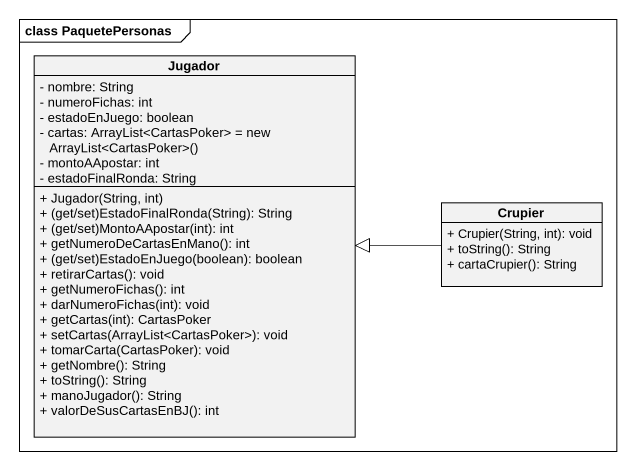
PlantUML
@startuml
mainframe class PaquetePersonas
hide circle
hide empty members
skinparam classAttributeIconSize 0
class Jugador {
  - nombre: String
  - numeroFichas: int
  - estadoEnJuego: boolean
  {field} - cartas: ArrayList<CartasPoker> = new ArrayList<CartasPoker>()
  - montoAApostar: int
  - estadoFinalRonda: String
  + Jugador(String, int)
  + (get/set)EstadoFinalRonda(String): String
  + (get/set)MontoAApostar(int): int
  + getNumeroDeCartasEnMano(): int
  + (get/set)EstadoEnJuego(boolean): boolean
  + retirarCartas(): void
  + getNumeroFichas(): int
  + darNumeroFichas(int): void
  + getCartas(int): CartasPoker
  + setCartas(ArrayList<CartasPoker>): void
  + tomarCarta(CartasPoker): void
  + getNombre(): String
  + toString(): String
  + manoJugador(): String
  + valorDeSusCartasEnBJ(): int
}
class Crupier {
  + Crupier(String, int): void
  + toString(): String
  + cartaCrupier(): String
}
Crupier -left-|> Jugador
@enduml
